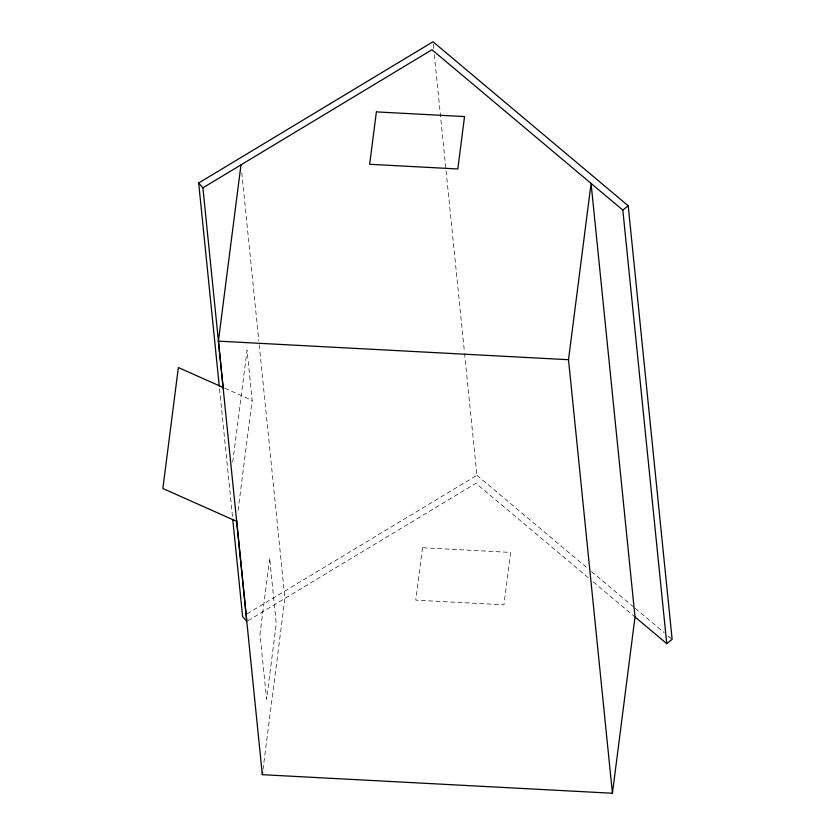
<?xml version="1.0" encoding="UTF-8"?>
<svg xmlns="http://www.w3.org/2000/svg" width="835" height="835" viewBox="0 0 835 835"><rect width="100%" height="100%" fill="white"/><g stroke="black" fill="none" stroke-linecap="round" stroke-linejoin="round"><path stroke-width="0.63" stroke-dasharray="4.17 3.13" d="M232.725 462.131L247.066 350.189L252.16 400.403L237.818 512.346M262.983 769.536L284.912 598.413L258.944 342.173M247.066 613.85L476.921 475.292L464.594 353.643M247.911 620.718L475.898 483.288L588.278 577.705M224.782 388.212L252.16 400.403M476.921 475.292L587.475 568.186M591.462 571.537L634.287 607.515M635.278 608.36L664.169 632.627M668.146 635.978L672.133 639.318M593.247 581.891L634.015 616.147M433.261 44.338L433.783 49.515M434.304 54.692L464.469 352.349M241.774 172.636L258.819 340.878M219.532 388.766L232.641 518.191M269.684 558.615L259.998 634.214L266.595 699.281L276.281 623.682L269.684 558.615M422.489 547.739L415.778 600.156L503.912 604.832L510.623 552.415L422.489 547.739"/><path stroke-width="1.25" d="M612.431 793.25L568.51 359.708L591.086 183.439L635.017 616.981L612.431 793.25L262.326 774.682L218.405 341.139L240.981 164.871M262.326 774.682L262.66 772.114M628.212 205.775L672.133 639.318L666.747 643.639L622.827 210.096L628.212 205.775L433 41.75L198.678 183.001L219.271 386.177M223.216 388.421L202.895 187.833L431.977 49.735L622.827 210.096M218.405 341.139L568.51 359.708M223.592 387.68L178.366 367.557L162.867 488.506L236.66 521.353M635.017 616.981L666.747 643.639M198.678 183.001L202.895 187.833M246.816 621.376L242.609 616.543L232.777 519.485M236.597 520.435L246.69 620.081M376.387 111.89L369.675 164.297L457.82 168.973L464.531 116.566L376.387 111.89"/></g></svg>
